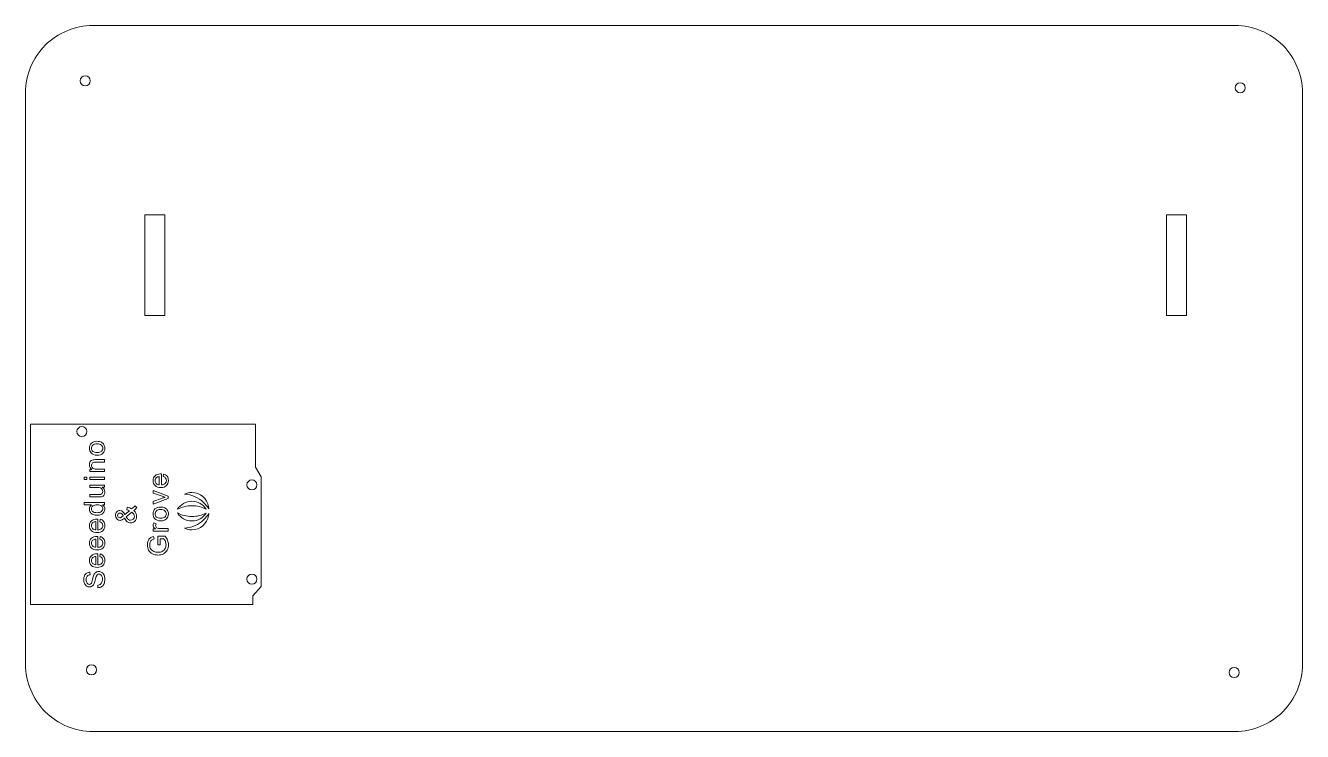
# Model space of a CAD drawing. Header units: millimetres. Extents: x -536 to 886, y 98 to 503.
# Drawn here: x 506.2 to 886.2, y 221.1 to 431.1 of the extents above; entities that cross this region are included whole.
import ezdxf

# ---------------------------------------------------------------- set-up
doc = ezdxf.new("R2010")
doc.units = ezdxf.units.MM
doc.header["$MEASUREMENT"] = 0
doc.layers.add('layer 1', color=7, linetype='Continuous')

msp = doc.modelspace()

# ---------------------------------------------------------------- linework, layer by layer
at = {"layer": 'layer 1', "lineweight": 9}
for points, knots in [([(526.21, 221.1), (526.21, 221.1), (866.21, 221.1), (866.21, 221.1), (866.21, 221.1), (871.52, 221.1), (876.61, 223.22), (880.36, 226.97), (880.36, 226.97), (884.11, 230.73), (886.21, 235.79), (886.21, 241.1), (886.21, 241.1), (886.21, 241.1), (886.21, 411.1), (886.21, 411.1), (886.21, 411.1), (886.21, 416.41), (884.1, 421.5), (880.34, 425.25), (880.34, 425.25), (876.58, 429), (871.52, 431.1), (866.21, 431.1), (866.21, 431.1), (866.21, 431.1), (526.21, 431.1), (526.21, 431.1), (526.21, 431.1), (520.9, 431.1), (515.81, 428.99), (512.06, 425.23), (512.06, 425.23), (508.31, 421.48), (506.21, 416.41), (506.21, 411.1), (506.21, 411.1), (506.21, 411.1), (506.21, 241.1), (506.21, 241.1), (506.21, 241.1), (506.21, 235.79), (508.33, 230.7), (512.08, 226.95), (512.08, 226.95), (515.84, 223.2), (520.9, 221.1), (526.21, 221.1)], [0, 0, 0, 0, 0.083333, 0.083333, 0.083333, 0.083333, 0.166667, 0.166667, 0.166667, 0.166667, 0.25, 0.25, 0.25, 0.25, 0.333333, 0.333333, 0.333333, 0.333333, 0.416667, 0.416667, 0.416667, 0.416667, 0.5, 0.5, 0.5, 0.5, 0.583333, 0.583333, 0.583333, 0.583333, 0.666667, 0.666667, 0.666667, 0.666667, 0.75, 0.75, 0.75, 0.75, 0.833333, 0.833333, 0.833333, 0.833333, 0.916667, 0.916667, 0.916667, 0.916667, 1, 1, 1, 1]), ([(523.98, 416.14), (523.15, 416.14), (522.48, 415.47), (522.48, 414.64), (522.48, 414.64), (522.48, 413.81), (523.15, 413.14), (523.98, 413.14), (523.98, 413.14), (524.81, 413.14), (525.48, 413.81), (525.48, 414.64), (525.48, 414.64), (525.48, 415.47), (524.81, 416.14), (523.98, 416.14)], [0, 0, 0, 0, 0.25, 0.25, 0.25, 0.25, 0.5, 0.5, 0.5, 0.5, 0.75, 0.75, 0.75, 0.75, 1, 1, 1, 1]), ([(867.71, 414.1), (866.88, 414.1), (866.21, 413.43), (866.21, 412.6), (866.21, 412.6), (866.21, 411.77), (866.88, 411.1), (867.71, 411.1), (867.71, 411.1), (868.54, 411.1), (869.21, 411.77), (869.21, 412.6), (869.21, 412.6), (869.21, 413.43), (868.54, 414.1), (867.71, 414.1)], [0, 0, 0, 0, 0.25, 0.25, 0.25, 0.25, 0.5, 0.5, 0.5, 0.5, 0.75, 0.75, 0.75, 0.75, 1, 1, 1, 1]), ([(541.71, 374.8), (541.71, 374.8), (541.71, 344.8), (541.71, 344.8), (541.71, 344.8), (541.71, 344.8), (547.71, 344.8), (547.71, 344.8), (547.71, 344.8), (547.71, 344.8), (547.71, 374.8), (547.71, 374.8), (547.71, 374.8), (547.71, 374.8), (541.71, 374.8), (541.71, 374.8)], [0, 0, 0, 0, 0.25, 0.25, 0.25, 0.25, 0.5, 0.5, 0.5, 0.5, 0.75, 0.75, 0.75, 0.75, 1, 1, 1, 1]), ([(845.71, 374.8), (845.71, 374.8), (845.71, 344.8), (845.71, 344.8), (845.71, 344.8), (845.71, 344.8), (851.71, 344.8), (851.71, 344.8), (851.71, 344.8), (851.71, 344.8), (851.71, 374.8), (851.71, 374.8), (851.71, 374.8), (851.71, 374.8), (845.71, 374.8), (845.71, 374.8)], [0, 0, 0, 0, 0.25, 0.25, 0.25, 0.25, 0.5, 0.5, 0.5, 0.5, 0.75, 0.75, 0.75, 0.75, 1, 1, 1, 1]), ([(525.85, 240.92), (525.02, 240.92), (524.35, 240.25), (524.35, 239.42), (524.35, 239.42), (524.35, 238.59), (525.02, 237.92), (525.85, 237.92), (525.85, 237.92), (526.68, 237.92), (527.35, 238.59), (527.35, 239.42), (527.35, 239.42), (527.35, 240.25), (526.68, 240.92), (525.85, 240.92)], [0, 0, 0, 0, 0.25, 0.25, 0.25, 0.25, 0.5, 0.5, 0.5, 0.5, 0.75, 0.75, 0.75, 0.75, 1, 1, 1, 1]), ([(865.88, 240.13), (865.05, 240.13), (864.38, 239.46), (864.38, 238.63), (864.38, 238.63), (864.38, 237.8), (865.05, 237.13), (865.88, 237.13), (865.88, 237.13), (866.71, 237.13), (867.38, 237.8), (867.38, 238.63), (867.38, 238.63), (867.38, 239.46), (866.71, 240.13), (865.88, 240.13)], [0, 0, 0, 0, 0.25, 0.25, 0.25, 0.25, 0.5, 0.5, 0.5, 0.5, 0.75, 0.75, 0.75, 0.75, 1, 1, 1, 1])]:
    msp.add_open_spline(points, degree=3, knots=knots, dxfattribs=at)
at = {"layer": 'layer 1', "color": 22, "lineweight": 9}
for points, knots in [([(507.66, 258.84), (507.66, 258.84), (573.86, 258.84), (573.86, 258.84), (573.86, 258.84), (573.86, 258.84), (573.86, 261.4), (573.86, 261.4), (573.86, 261.4), (573.86, 261.4), (576.35, 264.23), (576.35, 264.23), (576.35, 264.23), (576.35, 264.23), (576.35, 296.85), (576.35, 296.85), (576.35, 296.85), (576.35, 296.85), (574.68, 299.7), (574.68, 299.7), (574.68, 299.7), (574.68, 299.7), (574.68, 312.54), (574.68, 312.54), (574.68, 312.54), (574.68, 312.54), (507.66, 312.54), (507.66, 312.54), (507.66, 312.54), (507.66, 312.54), (507.66, 258.84), (507.66, 258.84)], [0, 0, 0, 0, 0.125, 0.125, 0.125, 0.125, 0.25, 0.25, 0.25, 0.25, 0.375, 0.375, 0.375, 0.375, 0.5, 0.5, 0.5, 0.5, 0.625, 0.625, 0.625, 0.625, 0.75, 0.75, 0.75, 0.75, 0.875, 0.875, 0.875, 0.875, 1, 1, 1, 1]), ([(527.51, 303.29), (526.7, 303.29), (526.1, 303.52), (525.71, 303.97), (525.71, 303.97), (525.38, 304.35), (525.22, 304.81), (525.22, 305.35), (525.22, 305.35), (525.22, 305.96), (525.42, 306.45), (525.81, 306.83), (525.81, 306.83), (526.21, 307.22), (526.75, 307.41), (527.45, 307.41), (527.45, 307.41), (528.01, 307.41), (528.46, 307.32), (528.78, 307.15), (528.78, 307.15), (529.1, 306.98), (529.35, 306.74), (529.53, 306.41), (529.53, 306.41), (529.71, 306.09), (529.8, 305.74), (529.8, 305.35), (529.8, 305.35), (529.8, 304.74), (529.6, 304.24), (529.21, 303.86), (529.21, 303.86), (528.82, 303.48), (528.25, 303.29), (527.51, 303.29)], [0, 0, 0, 0, 0.111111, 0.111111, 0.111111, 0.111111, 0.222222, 0.222222, 0.222222, 0.222222, 0.333333, 0.333333, 0.333333, 0.333333, 0.444444, 0.444444, 0.444444, 0.444444, 0.555556, 0.555556, 0.555556, 0.555556, 0.666667, 0.666667, 0.666667, 0.666667, 0.777778, 0.777778, 0.777778, 0.777778, 0.888889, 0.888889, 0.888889, 0.888889, 1, 1, 1, 1]), ([(527.51, 304.06), (528.07, 304.06), (528.49, 304.18), (528.77, 304.42), (528.77, 304.42), (529.05, 304.67), (529.19, 304.98), (529.19, 305.35), (529.19, 305.35), (529.19, 305.72), (529.05, 306.03), (528.77, 306.28), (528.77, 306.28), (528.49, 306.52), (528.06, 306.65), (527.49, 306.65), (527.49, 306.65), (526.95, 306.65), (526.54, 306.52), (526.26, 306.28), (526.26, 306.28), (525.98, 306.03), (525.84, 305.72), (525.84, 305.35), (525.84, 305.35), (525.84, 304.98), (525.98, 304.67), (526.25, 304.42), (526.25, 304.42), (526.53, 304.18), (526.95, 304.06), (527.51, 304.06)], [0, 0, 0, 0, 0.125, 0.125, 0.125, 0.125, 0.25, 0.25, 0.25, 0.25, 0.375, 0.375, 0.375, 0.375, 0.5, 0.5, 0.5, 0.5, 0.625, 0.625, 0.625, 0.625, 0.75, 0.75, 0.75, 0.75, 0.875, 0.875, 0.875, 0.875, 1, 1, 1, 1]), ([(529.71, 298.39), (529.71, 298.39), (525.31, 298.39), (525.31, 298.39), (525.31, 298.39), (525.31, 298.39), (525.31, 299.06), (525.31, 299.06), (525.31, 299.06), (525.31, 299.06), (525.94, 299.06), (525.94, 299.06), (525.94, 299.06), (525.46, 299.38), (525.22, 299.85), (525.22, 300.46), (525.22, 300.46), (525.22, 300.72), (525.27, 300.97), (525.36, 301.19), (525.36, 301.19), (525.46, 301.41), (525.58, 301.58), (525.74, 301.69), (525.74, 301.69), (525.89, 301.8), (526.07, 301.87), (526.29, 301.92), (526.29, 301.92), (526.42, 301.94), (526.67, 301.96), (527.01, 301.96), (527.01, 301.96), (527.01, 301.96), (529.71, 301.96), (529.71, 301.96), (529.71, 301.96), (529.71, 301.96), (529.71, 301.21), (529.71, 301.21), (529.71, 301.21), (529.71, 301.21), (527.04, 301.21), (527.04, 301.21), (527.04, 301.21), (526.73, 301.21), (526.51, 301.19), (526.36, 301.13), (526.36, 301.13), (526.21, 301.07), (526.09, 300.97), (526, 300.82), (526, 300.82), (525.91, 300.67), (525.86, 300.5), (525.86, 300.3), (525.86, 300.3), (525.86, 299.99), (525.96, 299.71), (526.17, 299.48), (526.17, 299.48), (526.37, 299.25), (526.75, 299.14), (527.31, 299.14), (527.31, 299.14), (527.31, 299.14), (529.71, 299.14), (529.71, 299.14), (529.71, 299.14), (529.71, 299.14), (529.71, 298.39), (529.71, 298.39)], [0, 0, 0, 0, 0.055556, 0.055556, 0.055556, 0.055556, 0.111111, 0.111111, 0.111111, 0.111111, 0.166667, 0.166667, 0.166667, 0.166667, 0.222222, 0.222222, 0.222222, 0.222222, 0.277778, 0.277778, 0.277778, 0.277778, 0.333333, 0.333333, 0.333333, 0.333333, 0.388889, 0.388889, 0.388889, 0.388889, 0.444444, 0.444444, 0.444444, 0.444444, 0.5, 0.5, 0.5, 0.5, 0.555556, 0.555556, 0.555556, 0.555556, 0.611111, 0.611111, 0.611111, 0.611111, 0.666667, 0.666667, 0.666667, 0.666667, 0.722222, 0.722222, 0.722222, 0.722222, 0.777778, 0.777778, 0.777778, 0.777778, 0.833333, 0.833333, 0.833333, 0.833333, 0.888889, 0.888889, 0.888889, 0.888889, 0.944444, 0.944444, 0.944444, 0.944444, 1, 1, 1, 1]), ([(524.49, 296.04), (524.49, 296.04), (523.65, 296.04), (523.65, 296.04), (523.65, 296.04), (523.65, 296.04), (523.65, 296.79), (523.65, 296.79), (523.65, 296.79), (523.65, 296.79), (524.49, 296.79), (524.49, 296.79), (524.49, 296.79), (524.49, 296.79), (524.49, 296.04), (524.49, 296.04)], [0, 0, 0, 0, 0.25, 0.25, 0.25, 0.25, 0.5, 0.5, 0.5, 0.5, 0.75, 0.75, 0.75, 0.75, 1, 1, 1, 1]), ([(529.71, 296.04), (529.71, 296.04), (525.31, 296.04), (525.31, 296.04), (525.31, 296.04), (525.31, 296.04), (525.31, 296.79), (525.31, 296.79), (525.31, 296.79), (525.31, 296.79), (529.71, 296.79), (529.71, 296.79), (529.71, 296.79), (529.71, 296.79), (529.71, 296.04), (529.71, 296.04)], [0, 0, 0, 0, 0.25, 0.25, 0.25, 0.25, 0.5, 0.5, 0.5, 0.5, 0.75, 0.75, 0.75, 0.75, 1, 1, 1, 1]), ([(547.2, 296.91), (547.2, 296.91), (547.3, 297.68), (547.3, 297.68), (547.3, 297.68), (547.75, 297.56), (548.1, 297.34), (548.35, 297.01), (548.35, 297.01), (548.59, 296.68), (548.72, 296.27), (548.72, 295.76), (548.72, 295.76), (548.72, 295.12), (548.52, 294.61), (548.13, 294.23), (548.13, 294.23), (547.73, 293.86), (547.18, 293.67), (546.46, 293.67), (546.46, 293.67), (545.73, 293.67), (545.16, 293.86), (544.75, 294.24), (544.75, 294.24), (544.34, 294.62), (544.14, 295.11), (544.14, 295.72), (544.14, 295.72), (544.14, 296.3), (544.34, 296.78), (544.74, 297.15), (544.74, 297.15), (545.14, 297.52), (545.7, 297.71), (546.42, 297.71), (546.42, 297.71), (546.46, 297.71), (546.53, 297.71), (546.62, 297.7), (546.62, 297.7), (546.62, 297.7), (546.62, 294.43), (546.62, 294.43), (546.62, 294.43), (547.1, 294.46), (547.47, 294.6), (547.72, 294.84), (547.72, 294.84), (547.98, 295.09), (548.11, 295.39), (548.11, 295.76), (548.11, 295.76), (548.11, 296.03), (548.04, 296.26), (547.89, 296.45), (547.89, 296.45), (547.75, 296.65), (547.52, 296.8), (547.2, 296.91)], [0, 0, 0, 0, 0.066667, 0.066667, 0.066667, 0.066667, 0.133333, 0.133333, 0.133333, 0.133333, 0.2, 0.2, 0.2, 0.2, 0.266667, 0.266667, 0.266667, 0.266667, 0.333333, 0.333333, 0.333333, 0.333333, 0.4, 0.4, 0.4, 0.4, 0.466667, 0.466667, 0.466667, 0.466667, 0.533333, 0.533333, 0.533333, 0.533333, 0.6, 0.6, 0.6, 0.6, 0.666667, 0.666667, 0.666667, 0.666667, 0.733333, 0.733333, 0.733333, 0.733333, 0.8, 0.8, 0.8, 0.8, 0.866667, 0.866667, 0.866667, 0.866667, 0.933333, 0.933333, 0.933333, 0.933333, 1, 1, 1, 1]), ([(546.01, 294.47), (546.01, 294.47), (546.01, 296.92), (546.01, 296.92), (546.01, 296.92), (545.64, 296.89), (545.36, 296.79), (545.18, 296.64), (545.18, 296.64), (544.89, 296.4), (544.75, 296.1), (544.75, 295.72), (544.75, 295.72), (544.75, 295.38), (544.86, 295.09), (545.09, 294.86), (545.09, 294.86), (545.32, 294.63), (545.63, 294.5), (546.01, 294.47)], [0, 0, 0, 0, 0.2, 0.2, 0.2, 0.2, 0.4, 0.4, 0.4, 0.4, 0.6, 0.6, 0.6, 0.6, 0.8, 0.8, 0.8, 0.8, 1, 1, 1, 1]), ([(529.71, 293.73), (529.71, 293.73), (529.05, 293.73), (529.05, 293.73), (529.05, 293.73), (529.55, 293.39), (529.8, 292.93), (529.8, 292.34), (529.8, 292.34), (529.8, 292.09), (529.75, 291.84), (529.65, 291.62), (529.65, 291.62), (529.55, 291.4), (529.43, 291.23), (529.28, 291.12), (529.28, 291.12), (529.13, 291.01), (528.94, 290.94), (528.73, 290.89), (528.73, 290.89), (528.58, 290.86), (528.35, 290.85), (528.03, 290.85), (528.03, 290.85), (528.03, 290.85), (525.31, 290.85), (525.31, 290.85), (525.31, 290.85), (525.31, 290.85), (525.31, 291.59), (525.31, 291.59), (525.31, 291.59), (525.31, 291.59), (527.74, 291.59), (527.74, 291.59), (527.74, 291.59), (528.13, 291.59), (528.4, 291.61), (528.53, 291.64), (528.53, 291.64), (528.73, 291.68), (528.88, 291.78), (528.99, 291.93), (528.99, 291.93), (529.1, 292.09), (529.16, 292.27), (529.16, 292.49), (529.16, 292.49), (529.16, 292.72), (529.1, 292.93), (528.99, 293.12), (528.99, 293.12), (528.87, 293.32), (528.72, 293.45), (528.52, 293.54), (528.52, 293.54), (528.32, 293.62), (528.04, 293.66), (527.66, 293.66), (527.66, 293.66), (527.66, 293.66), (525.31, 293.66), (525.31, 293.66), (525.31, 293.66), (525.31, 293.66), (525.31, 294.4), (525.31, 294.4), (525.31, 294.4), (525.31, 294.4), (529.71, 294.4), (529.71, 294.4), (529.71, 294.4), (529.71, 294.4), (529.71, 293.73), (529.71, 293.73)], [0, 0, 0, 0, 0.052632, 0.052632, 0.052632, 0.052632, 0.105263, 0.105263, 0.105263, 0.105263, 0.157895, 0.157895, 0.157895, 0.157895, 0.210526, 0.210526, 0.210526, 0.210526, 0.263158, 0.263158, 0.263158, 0.263158, 0.315789, 0.315789, 0.315789, 0.315789, 0.368421, 0.368421, 0.368421, 0.368421, 0.421053, 0.421053, 0.421053, 0.421053, 0.473684, 0.473684, 0.473684, 0.473684, 0.526316, 0.526316, 0.526316, 0.526316, 0.578947, 0.578947, 0.578947, 0.578947, 0.631579, 0.631579, 0.631579, 0.631579, 0.684211, 0.684211, 0.684211, 0.684211, 0.736842, 0.736842, 0.736842, 0.736842, 0.789474, 0.789474, 0.789474, 0.789474, 0.842105, 0.842105, 0.842105, 0.842105, 0.894737, 0.894737, 0.894737, 0.894737, 0.947368, 0.947368, 0.947368, 0.947368, 1, 1, 1, 1]), ([(548.63, 290.41), (548.63, 290.41), (544.23, 288.75), (544.23, 288.75), (544.23, 288.75), (544.23, 288.75), (544.23, 289.55), (544.23, 289.55), (544.23, 289.55), (544.23, 289.55), (546.86, 290.49), (546.86, 290.49), (546.86, 290.49), (547.15, 290.59), (547.44, 290.69), (547.75, 290.77), (547.75, 290.77), (547.52, 290.84), (547.24, 290.93), (546.91, 291.05), (546.91, 291.05), (546.91, 291.05), (544.23, 292.03), (544.23, 292.03), (544.23, 292.03), (544.23, 292.03), (544.23, 292.79), (544.23, 292.79), (544.23, 292.79), (544.23, 292.79), (548.63, 291.13), (548.63, 291.13), (548.63, 291.13), (548.63, 291.13), (548.63, 290.41), (548.63, 290.41)], [0, 0, 0, 0, 0.111111, 0.111111, 0.111111, 0.111111, 0.222222, 0.222222, 0.222222, 0.222222, 0.333333, 0.333333, 0.333333, 0.333333, 0.444444, 0.444444, 0.444444, 0.444444, 0.555556, 0.555556, 0.555556, 0.555556, 0.666667, 0.666667, 0.666667, 0.666667, 0.777778, 0.777778, 0.777778, 0.777778, 0.888889, 0.888889, 0.888889, 0.888889, 1, 1, 1, 1]), ([(529.71, 288.52), (529.71, 288.52), (529.15, 288.52), (529.15, 288.52), (529.15, 288.52), (529.58, 288.24), (529.8, 287.83), (529.8, 287.29), (529.8, 287.29), (529.8, 286.94), (529.7, 286.62), (529.51, 286.33), (529.51, 286.33), (529.32, 286.04), (529.05, 285.81), (528.71, 285.65), (528.71, 285.65), (528.36, 285.49), (527.96, 285.41), (527.51, 285.41), (527.51, 285.41), (527.08, 285.41), (526.68, 285.48), (526.32, 285.62), (526.32, 285.62), (525.97, 285.77), (525.69, 285.99), (525.51, 286.28), (525.51, 286.28), (525.31, 286.57), (525.22, 286.9), (525.22, 287.26), (525.22, 287.26), (525.22, 287.52), (525.28, 287.76), (525.39, 287.97), (525.39, 287.97), (525.5, 288.17), (525.65, 288.34), (525.83, 288.47), (525.83, 288.47), (525.83, 288.47), (523.65, 288.47), (523.65, 288.47), (523.65, 288.47), (523.65, 288.47), (523.65, 289.21), (523.65, 289.21), (523.65, 289.21), (523.65, 289.21), (529.71, 289.21), (529.71, 289.21), (529.71, 289.21), (529.71, 289.21), (529.71, 288.52), (529.71, 288.52)], [0, 0, 0, 0, 0.071429, 0.071429, 0.071429, 0.071429, 0.142857, 0.142857, 0.142857, 0.142857, 0.214286, 0.214286, 0.214286, 0.214286, 0.285714, 0.285714, 0.285714, 0.285714, 0.357143, 0.357143, 0.357143, 0.357143, 0.428571, 0.428571, 0.428571, 0.428571, 0.5, 0.5, 0.5, 0.5, 0.571429, 0.571429, 0.571429, 0.571429, 0.642857, 0.642857, 0.642857, 0.642857, 0.714286, 0.714286, 0.714286, 0.714286, 0.785714, 0.785714, 0.785714, 0.785714, 0.857143, 0.857143, 0.857143, 0.857143, 0.928571, 0.928571, 0.928571, 0.928571, 1, 1, 1, 1]), ([(555.69, 289.56), (553.88, 289.56), (552.29, 288.61), (551.4, 287.18), (551.4, 287.18), (552.69, 287.86), (554.16, 288.24), (555.71, 288.24), (555.71, 288.24), (557.25, 288.24), (558.69, 287.87), (559.96, 287.22), (559.96, 287.22), (559.07, 288.63), (557.49, 289.56), (555.69, 289.56)], [0, 0, 0, 0, 0.25, 0.25, 0.25, 0.25, 0.5, 0.5, 0.5, 0.5, 0.75, 0.75, 0.75, 0.75, 1, 1, 1, 1]), ([(553.52, 291.72), (554.38, 291.66), (555.2, 291.48), (555.97, 291.2), (555.97, 291.2), (557.83, 290.53), (559.42, 289.29), (560.52, 287.68), (560.52, 287.68), (560.55, 287.64), (560.58, 287.59), (560.61, 287.55), (560.61, 287.55), (560.66, 287.47), (560.7, 287.4), (560.75, 287.32), (560.75, 287.32), (560.74, 287.54), (560.73, 287.75), (560.69, 287.96), (560.69, 287.96), (560.3, 290.37), (558.21, 292.21), (555.69, 292.21), (555.69, 292.21), (554.92, 292.21), (554.18, 292.03), (553.52, 291.72)], [0, 0, 0, 0, 0.142857, 0.142857, 0.142857, 0.142857, 0.285714, 0.285714, 0.285714, 0.285714, 0.428571, 0.428571, 0.428571, 0.428571, 0.571429, 0.571429, 0.571429, 0.571429, 0.714286, 0.714286, 0.714286, 0.714286, 0.857143, 0.857143, 0.857143, 0.857143, 1, 1, 1, 1]), ([(527.52, 286.17), (528.08, 286.17), (528.5, 286.29), (528.78, 286.52), (528.78, 286.52), (529.05, 286.76), (529.19, 287.04), (529.19, 287.37), (529.19, 287.37), (529.19, 287.69), (529.06, 287.97), (528.79, 288.2), (528.79, 288.2), (528.53, 288.42), (528.12, 288.54), (527.58, 288.54), (527.58, 288.54), (526.98, 288.54), (526.54, 288.42), (526.26, 288.19), (526.26, 288.19), (525.98, 287.96), (525.84, 287.67), (525.84, 287.33), (525.84, 287.33), (525.84, 287), (525.97, 286.72), (526.24, 286.5), (526.24, 286.5), (526.51, 286.28), (526.94, 286.17), (527.52, 286.17)], [0, 0, 0, 0, 0.125, 0.125, 0.125, 0.125, 0.25, 0.25, 0.25, 0.25, 0.375, 0.375, 0.375, 0.375, 0.5, 0.5, 0.5, 0.5, 0.625, 0.625, 0.625, 0.625, 0.75, 0.75, 0.75, 0.75, 0.875, 0.875, 0.875, 0.875, 1, 1, 1, 1]), ([(538.45, 286.8), (538.72, 286.56), (538.92, 286.29), (539.06, 286), (539.06, 286), (539.19, 285.71), (539.26, 285.4), (539.26, 285.06), (539.26, 285.06), (539.26, 284.44), (539.05, 283.94), (538.63, 283.58), (538.63, 283.58), (538.29, 283.29), (537.91, 283.14), (537.49, 283.14), (537.49, 283.14), (537.12, 283.14), (536.78, 283.26), (536.48, 283.5), (536.48, 283.5), (536.18, 283.74), (535.91, 284.1), (535.69, 284.58), (535.69, 284.58), (535.37, 284.3), (535.12, 284.12), (534.92, 284.03), (534.92, 284.03), (534.73, 283.94), (534.54, 283.89), (534.35, 283.89), (534.35, 283.89), (533.99, 283.89), (533.67, 284.03), (533.41, 284.32), (533.41, 284.32), (533.14, 284.6), (533, 284.96), (533, 285.4), (533, 285.4), (533, 285.81), (533.13, 286.15), (533.38, 286.42), (533.38, 286.42), (533.64, 286.68), (533.94, 286.81), (534.3, 286.81), (534.3, 286.81), (534.88, 286.81), (535.37, 286.43), (535.78, 285.66), (535.78, 285.66), (535.78, 285.66), (537.16, 286.76), (537.16, 286.76), (537.16, 286.76), (536.91, 286.88), (536.63, 286.98), (536.31, 287.05), (536.31, 287.05), (536.31, 287.05), (536.48, 287.82), (536.48, 287.82), (536.48, 287.82), (537.01, 287.69), (537.44, 287.51), (537.78, 287.28), (537.78, 287.28), (538.14, 287.56), (538.45, 287.87), (538.7, 288.23), (538.7, 288.23), (538.7, 288.23), (539.29, 287.73), (539.29, 287.73), (539.29, 287.73), (539.1, 287.43), (538.82, 287.12), (538.45, 286.8)], [0, 0, 0, 0, 0.05, 0.05, 0.05, 0.05, 0.1, 0.1, 0.1, 0.1, 0.15, 0.15, 0.15, 0.15, 0.2, 0.2, 0.2, 0.2, 0.25, 0.25, 0.25, 0.25, 0.3, 0.3, 0.3, 0.3, 0.35, 0.35, 0.35, 0.35, 0.4, 0.4, 0.4, 0.4, 0.45, 0.45, 0.45, 0.45, 0.5, 0.5, 0.5, 0.5, 0.55, 0.55, 0.55, 0.55, 0.6, 0.6, 0.6, 0.6, 0.65, 0.65, 0.65, 0.65, 0.7, 0.7, 0.7, 0.7, 0.75, 0.75, 0.75, 0.75, 0.8, 0.8, 0.8, 0.8, 0.85, 0.85, 0.85, 0.85, 0.9, 0.9, 0.9, 0.9, 0.95, 0.95, 0.95, 0.95, 1, 1, 1, 1]), ([(535.3, 285.28), (535.11, 285.6), (534.94, 285.81), (534.8, 285.91), (534.8, 285.91), (534.65, 286), (534.49, 286.05), (534.32, 286.05), (534.32, 286.05), (534.11, 286.05), (533.94, 285.98), (533.81, 285.85), (533.81, 285.85), (533.68, 285.72), (533.61, 285.56), (533.61, 285.36), (533.61, 285.36), (533.61, 285.16), (533.68, 284.99), (533.81, 284.85), (533.81, 284.85), (533.94, 284.72), (534.1, 284.65), (534.29, 284.65), (534.29, 284.65), (534.38, 284.65), (534.48, 284.68), (534.58, 284.73), (534.58, 284.73), (534.69, 284.77), (534.8, 284.85), (534.91, 284.94), (534.91, 284.94), (534.91, 284.94), (535.3, 285.28), (535.3, 285.28)], [0, 0, 0, 0, 0.111111, 0.111111, 0.111111, 0.111111, 0.222222, 0.222222, 0.222222, 0.222222, 0.333333, 0.333333, 0.333333, 0.333333, 0.444444, 0.444444, 0.444444, 0.444444, 0.555556, 0.555556, 0.555556, 0.555556, 0.666667, 0.666667, 0.666667, 0.666667, 0.777778, 0.777778, 0.777778, 0.777778, 0.888889, 0.888889, 0.888889, 0.888889, 1, 1, 1, 1]), ([(537.87, 286.33), (537.87, 286.33), (536.17, 284.97), (536.17, 284.97), (536.17, 284.97), (536.41, 284.57), (536.63, 284.29), (536.84, 284.15), (536.84, 284.15), (537.04, 284.01), (537.24, 283.94), (537.44, 283.94), (537.44, 283.94), (537.69, 283.94), (537.94, 284.04), (538.2, 284.24), (538.2, 284.24), (538.47, 284.43), (538.6, 284.71), (538.6, 285.06), (538.6, 285.06), (538.6, 285.29), (538.53, 285.52), (538.39, 285.76), (538.39, 285.76), (538.26, 285.99), (538.08, 286.18), (537.87, 286.33)], [0, 0, 0, 0, 0.142857, 0.142857, 0.142857, 0.142857, 0.285714, 0.285714, 0.285714, 0.285714, 0.428571, 0.428571, 0.428571, 0.428571, 0.571429, 0.571429, 0.571429, 0.571429, 0.714286, 0.714286, 0.714286, 0.714286, 0.857143, 0.857143, 0.857143, 0.857143, 1, 1, 1, 1]), ([(546.43, 283.75), (545.62, 283.75), (545.02, 283.98), (544.62, 284.43), (544.62, 284.43), (544.3, 284.81), (544.14, 285.27), (544.14, 285.81), (544.14, 285.81), (544.14, 286.42), (544.34, 286.91), (544.73, 287.29), (544.73, 287.29), (545.12, 287.68), (545.67, 287.87), (546.37, 287.87), (546.37, 287.87), (546.93, 287.87), (547.37, 287.78), (547.7, 287.61), (547.7, 287.61), (548.02, 287.44), (548.27, 287.2), (548.45, 286.87), (548.45, 286.87), (548.63, 286.55), (548.72, 286.2), (548.72, 285.81), (548.72, 285.81), (548.72, 285.2), (548.52, 284.7), (548.13, 284.32), (548.13, 284.32), (547.73, 283.94), (547.17, 283.75), (546.43, 283.75)], [0, 0, 0, 0, 0.111111, 0.111111, 0.111111, 0.111111, 0.222222, 0.222222, 0.222222, 0.222222, 0.333333, 0.333333, 0.333333, 0.333333, 0.444444, 0.444444, 0.444444, 0.444444, 0.555556, 0.555556, 0.555556, 0.555556, 0.666667, 0.666667, 0.666667, 0.666667, 0.777778, 0.777778, 0.777778, 0.777778, 0.888889, 0.888889, 0.888889, 0.888889, 1, 1, 1, 1]), ([(546.43, 284.52), (546.99, 284.52), (547.41, 284.64), (547.69, 284.88), (547.69, 284.88), (547.97, 285.13), (548.11, 285.44), (548.11, 285.81), (548.11, 285.81), (548.11, 286.18), (547.97, 286.49), (547.69, 286.74), (547.69, 286.74), (547.41, 286.98), (546.98, 287.11), (546.41, 287.11), (546.41, 287.11), (545.86, 287.11), (545.45, 286.98), (545.17, 286.73), (545.17, 286.73), (544.9, 286.49), (544.76, 286.18), (544.76, 285.81), (544.76, 285.81), (544.76, 285.44), (544.89, 285.13), (545.17, 284.88), (545.17, 284.88), (545.45, 284.64), (545.87, 284.52), (546.43, 284.52)], [0, 0, 0, 0, 0.125, 0.125, 0.125, 0.125, 0.25, 0.25, 0.25, 0.25, 0.375, 0.375, 0.375, 0.375, 0.5, 0.5, 0.5, 0.5, 0.625, 0.625, 0.625, 0.625, 0.75, 0.75, 0.75, 0.75, 0.875, 0.875, 0.875, 0.875, 1, 1, 1, 1]), ([(555.69, 283.71), (557.49, 283.71), (559.07, 284.65), (559.97, 286.06), (559.97, 286.06), (558.69, 285.41), (557.25, 285.04), (555.71, 285.04), (555.71, 285.04), (554.15, 285.04), (552.68, 285.42), (551.39, 286.1), (551.39, 286.1), (552.28, 284.66), (553.87, 283.71), (555.69, 283.71)], [0, 0, 0, 0, 0.25, 0.25, 0.25, 0.25, 0.5, 0.5, 0.5, 0.5, 0.75, 0.75, 0.75, 0.75, 1, 1, 1, 1]), ([(560.51, 285.58), (559.42, 284), (557.86, 282.76), (556.02, 282.09), (556.02, 282.09), (555.24, 281.81), (554.41, 281.62), (553.55, 281.56), (553.55, 281.56), (554.2, 281.25), (554.92, 281.08), (555.69, 281.08), (555.69, 281.08), (558.21, 281.08), (560.3, 282.92), (560.69, 285.32), (560.69, 285.32), (560.72, 285.53), (560.74, 285.74), (560.75, 285.96), (560.75, 285.96), (560.7, 285.88), (560.66, 285.8), (560.61, 285.73), (560.61, 285.73), (560.57, 285.68), (560.54, 285.63), (560.51, 285.58)], [0, 0, 0, 0, 0.142857, 0.142857, 0.142857, 0.142857, 0.285714, 0.285714, 0.285714, 0.285714, 0.428571, 0.428571, 0.428571, 0.428571, 0.571429, 0.571429, 0.571429, 0.571429, 0.714286, 0.714286, 0.714286, 0.714286, 0.857143, 0.857143, 0.857143, 0.857143, 1, 1, 1, 1]), ([(528.29, 283.5), (528.29, 283.5), (528.39, 284.27), (528.39, 284.27), (528.39, 284.27), (528.83, 284.15), (529.18, 283.93), (529.43, 283.6), (529.43, 283.6), (529.68, 283.27), (529.8, 282.86), (529.8, 282.35), (529.8, 282.35), (529.8, 281.71), (529.6, 281.2), (529.21, 280.82), (529.21, 280.82), (528.81, 280.45), (528.26, 280.26), (527.55, 280.26), (527.55, 280.26), (526.81, 280.26), (526.24, 280.45), (525.83, 280.83), (525.83, 280.83), (525.42, 281.21), (525.22, 281.7), (525.22, 282.31), (525.22, 282.31), (525.22, 282.89), (525.42, 283.37), (525.82, 283.74), (525.82, 283.74), (526.22, 284.11), (526.78, 284.3), (527.5, 284.3), (527.5, 284.3), (527.55, 284.3), (527.61, 284.3), (527.7, 284.29), (527.7, 284.29), (527.7, 284.29), (527.7, 281.02), (527.7, 281.02), (527.7, 281.02), (528.18, 281.05), (528.55, 281.19), (528.81, 281.43), (528.81, 281.43), (529.06, 281.68), (529.19, 281.98), (529.19, 282.35), (529.19, 282.35), (529.19, 282.62), (529.12, 282.85), (528.98, 283.04), (528.98, 283.04), (528.83, 283.24), (528.6, 283.39), (528.29, 283.5)], [0, 0, 0, 0, 0.066667, 0.066667, 0.066667, 0.066667, 0.133333, 0.133333, 0.133333, 0.133333, 0.2, 0.2, 0.2, 0.2, 0.266667, 0.266667, 0.266667, 0.266667, 0.333333, 0.333333, 0.333333, 0.333333, 0.4, 0.4, 0.4, 0.4, 0.466667, 0.466667, 0.466667, 0.466667, 0.533333, 0.533333, 0.533333, 0.533333, 0.6, 0.6, 0.6, 0.6, 0.666667, 0.666667, 0.666667, 0.666667, 0.733333, 0.733333, 0.733333, 0.733333, 0.8, 0.8, 0.8, 0.8, 0.866667, 0.866667, 0.866667, 0.866667, 0.933333, 0.933333, 0.933333, 0.933333, 1, 1, 1, 1]), ([(527.09, 281.06), (527.09, 281.06), (527.09, 283.51), (527.09, 283.51), (527.09, 283.51), (526.72, 283.48), (526.45, 283.38), (526.26, 283.23), (526.26, 283.23), (525.97, 282.99), (525.83, 282.69), (525.83, 282.31), (525.83, 282.31), (525.83, 281.97), (525.94, 281.68), (526.17, 281.45), (526.17, 281.45), (526.4, 281.22), (526.71, 281.09), (527.09, 281.06)], [0, 0, 0, 0, 0.2, 0.2, 0.2, 0.2, 0.4, 0.4, 0.4, 0.4, 0.6, 0.6, 0.6, 0.6, 0.8, 0.8, 0.8, 0.8, 1, 1, 1, 1]), ([(548.63, 280.73), (548.63, 280.73), (544.23, 280.73), (544.23, 280.73), (544.23, 280.73), (544.23, 280.73), (544.23, 281.4), (544.23, 281.4), (544.23, 281.4), (544.23, 281.4), (544.9, 281.4), (544.9, 281.4), (544.9, 281.4), (544.59, 281.57), (544.39, 281.73), (544.29, 281.88), (544.29, 281.88), (544.19, 282.02), (544.14, 282.18), (544.14, 282.36), (544.14, 282.36), (544.14, 282.61), (544.22, 282.86), (544.37, 283.12), (544.37, 283.12), (544.37, 283.12), (545.06, 282.86), (545.06, 282.86), (545.06, 282.86), (544.96, 282.68), (544.91, 282.5), (544.91, 282.32), (544.91, 282.32), (544.91, 282.15), (544.96, 282.01), (545.06, 281.88), (545.06, 281.88), (545.15, 281.75), (545.29, 281.66), (545.46, 281.6), (545.46, 281.6), (545.73, 281.52), (546.01, 281.48), (546.33, 281.48), (546.33, 281.48), (546.33, 281.48), (548.63, 281.48), (548.63, 281.48), (548.63, 281.48), (548.63, 281.48), (548.63, 280.73), (548.63, 280.73)], [0, 0, 0, 0, 0.076923, 0.076923, 0.076923, 0.076923, 0.153846, 0.153846, 0.153846, 0.153846, 0.230769, 0.230769, 0.230769, 0.230769, 0.307692, 0.307692, 0.307692, 0.307692, 0.384615, 0.384615, 0.384615, 0.384615, 0.461538, 0.461538, 0.461538, 0.461538, 0.538462, 0.538462, 0.538462, 0.538462, 0.615385, 0.615385, 0.615385, 0.615385, 0.692308, 0.692308, 0.692308, 0.692308, 0.769231, 0.769231, 0.769231, 0.769231, 0.846154, 0.846154, 0.846154, 0.846154, 0.923077, 0.923077, 0.923077, 0.923077, 1, 1, 1, 1]), ([(528.29, 278.32), (528.29, 278.32), (528.39, 279.09), (528.39, 279.09), (528.39, 279.09), (528.83, 278.97), (529.18, 278.75), (529.43, 278.42), (529.43, 278.42), (529.68, 278.09), (529.8, 277.68), (529.8, 277.17), (529.8, 277.17), (529.8, 276.53), (529.6, 276.02), (529.21, 275.64), (529.21, 275.64), (528.81, 275.27), (528.26, 275.08), (527.55, 275.08), (527.55, 275.08), (526.81, 275.08), (526.24, 275.27), (525.83, 275.65), (525.83, 275.65), (525.42, 276.03), (525.22, 276.52), (525.22, 277.13), (525.22, 277.13), (525.22, 277.71), (525.42, 278.19), (525.82, 278.56), (525.82, 278.56), (526.22, 278.93), (526.78, 279.12), (527.5, 279.12), (527.5, 279.12), (527.55, 279.12), (527.61, 279.12), (527.7, 279.12), (527.7, 279.12), (527.7, 279.12), (527.7, 275.84), (527.7, 275.84), (527.7, 275.84), (528.18, 275.87), (528.55, 276.01), (528.81, 276.25), (528.81, 276.25), (529.06, 276.5), (529.19, 276.8), (529.19, 277.17), (529.19, 277.17), (529.19, 277.44), (529.12, 277.67), (528.98, 277.86), (528.98, 277.86), (528.83, 278.06), (528.6, 278.21), (528.29, 278.32)], [0, 0, 0, 0, 0.066667, 0.066667, 0.066667, 0.066667, 0.133333, 0.133333, 0.133333, 0.133333, 0.2, 0.2, 0.2, 0.2, 0.266667, 0.266667, 0.266667, 0.266667, 0.333333, 0.333333, 0.333333, 0.333333, 0.4, 0.4, 0.4, 0.4, 0.466667, 0.466667, 0.466667, 0.466667, 0.533333, 0.533333, 0.533333, 0.533333, 0.6, 0.6, 0.6, 0.6, 0.666667, 0.666667, 0.666667, 0.666667, 0.733333, 0.733333, 0.733333, 0.733333, 0.8, 0.8, 0.8, 0.8, 0.866667, 0.866667, 0.866667, 0.866667, 0.933333, 0.933333, 0.933333, 0.933333, 1, 1, 1, 1]), ([(527.09, 275.89), (527.09, 275.89), (527.09, 278.33), (527.09, 278.33), (527.09, 278.33), (526.72, 278.3), (526.45, 278.2), (526.26, 278.05), (526.26, 278.05), (525.97, 277.82), (525.83, 277.51), (525.83, 277.13), (525.83, 277.13), (525.83, 276.79), (525.94, 276.5), (526.17, 276.27), (526.17, 276.27), (526.4, 276.04), (526.71, 275.91), (527.09, 275.89)], [0, 0, 0, 0, 0.2, 0.2, 0.2, 0.2, 0.4, 0.4, 0.4, 0.4, 0.6, 0.6, 0.6, 0.6, 0.8, 0.8, 0.8, 0.8, 1, 1, 1, 1]), ([(546.25, 276.62), (546.25, 276.62), (545.53, 276.62), (545.53, 276.62), (545.53, 276.62), (545.53, 276.62), (545.53, 279.18), (545.53, 279.18), (545.53, 279.18), (545.53, 279.18), (547.78, 279.18), (547.78, 279.18), (547.78, 279.18), (548.09, 278.79), (548.33, 278.38), (548.49, 277.96), (548.49, 277.96), (548.65, 277.54), (548.73, 277.11), (548.73, 276.67), (548.73, 276.67), (548.73, 276.08), (548.6, 275.54), (548.34, 275.05), (548.34, 275.05), (548.09, 274.57), (547.72, 274.2), (547.24, 273.95), (547.24, 273.95), (546.76, 273.7), (546.22, 273.58), (545.62, 273.58), (545.62, 273.58), (545.03, 273.58), (544.48, 273.7), (543.97, 273.95), (543.97, 273.95), (543.46, 274.19), (543.08, 274.55), (542.83, 275.01), (542.83, 275.01), (542.59, 275.47), (542.46, 276.01), (542.46, 276.61), (542.46, 276.61), (542.46, 277.05), (542.53, 277.44), (542.67, 277.8), (542.67, 277.8), (542.82, 278.15), (543.01, 278.43), (543.27, 278.63), (543.27, 278.63), (543.52, 278.83), (543.85, 278.99), (544.26, 279.09), (544.26, 279.09), (544.26, 279.09), (544.46, 278.37), (544.46, 278.37), (544.46, 278.37), (544.15, 278.27), (543.91, 278.16), (543.73, 278.03), (543.73, 278.03), (543.55, 277.89), (543.41, 277.7), (543.31, 277.45), (543.31, 277.45), (543.2, 277.2), (543.15, 276.92), (543.15, 276.62), (543.15, 276.62), (543.15, 276.25), (543.2, 275.93), (543.32, 275.67), (543.32, 275.67), (543.43, 275.4), (543.57, 275.18), (543.76, 275.02), (543.76, 275.02), (543.94, 274.86), (544.14, 274.73), (544.36, 274.64), (544.36, 274.64), (544.73, 274.48), (545.14, 274.41), (545.58, 274.41), (545.58, 274.41), (546.12, 274.41), (546.57, 274.5), (546.94, 274.69), (546.94, 274.69), (547.3, 274.87), (547.57, 275.14), (547.75, 275.5), (547.75, 275.5), (547.93, 275.85), (548.02, 276.23), (548.02, 276.63), (548.02, 276.63), (548.02, 276.98), (547.95, 277.31), (547.81, 277.64), (547.81, 277.64), (547.68, 277.97), (547.54, 278.22), (547.38, 278.39), (547.38, 278.39), (547.38, 278.39), (546.25, 278.39), (546.25, 278.39), (546.25, 278.39), (546.25, 278.39), (546.25, 276.62), (546.25, 276.62)], [0, 0, 0, 0, 0.034483, 0.034483, 0.034483, 0.034483, 0.068966, 0.068966, 0.068966, 0.068966, 0.103448, 0.103448, 0.103448, 0.103448, 0.137931, 0.137931, 0.137931, 0.137931, 0.172414, 0.172414, 0.172414, 0.172414, 0.206897, 0.206897, 0.206897, 0.206897, 0.241379, 0.241379, 0.241379, 0.241379, 0.275862, 0.275862, 0.275862, 0.275862, 0.310345, 0.310345, 0.310345, 0.310345, 0.344828, 0.344828, 0.344828, 0.344828, 0.37931, 0.37931, 0.37931, 0.37931, 0.413793, 0.413793, 0.413793, 0.413793, 0.448276, 0.448276, 0.448276, 0.448276, 0.482759, 0.482759, 0.482759, 0.482759, 0.517241, 0.517241, 0.517241, 0.517241, 0.551724, 0.551724, 0.551724, 0.551724, 0.586207, 0.586207, 0.586207, 0.586207, 0.62069, 0.62069, 0.62069, 0.62069, 0.655172, 0.655172, 0.655172, 0.655172, 0.689655, 0.689655, 0.689655, 0.689655, 0.724138, 0.724138, 0.724138, 0.724138, 0.758621, 0.758621, 0.758621, 0.758621, 0.793103, 0.793103, 0.793103, 0.793103, 0.827586, 0.827586, 0.827586, 0.827586, 0.862069, 0.862069, 0.862069, 0.862069, 0.896552, 0.896552, 0.896552, 0.896552, 0.931034, 0.931034, 0.931034, 0.931034, 0.965517, 0.965517, 0.965517, 0.965517, 1, 1, 1, 1]), ([(528.29, 273.14), (528.29, 273.14), (528.39, 273.91), (528.39, 273.91), (528.39, 273.91), (528.83, 273.79), (529.18, 273.57), (529.43, 273.24), (529.43, 273.24), (529.68, 272.92), (529.8, 272.5), (529.8, 271.99), (529.8, 271.99), (529.8, 271.35), (529.6, 270.84), (529.21, 270.46), (529.21, 270.46), (528.81, 270.09), (528.26, 269.9), (527.55, 269.9), (527.55, 269.9), (526.81, 269.9), (526.24, 270.09), (525.83, 270.47), (525.83, 270.47), (525.42, 270.85), (525.22, 271.34), (525.22, 271.95), (525.22, 271.95), (525.22, 272.53), (525.42, 273.01), (525.82, 273.38), (525.82, 273.38), (526.22, 273.75), (526.78, 273.94), (527.5, 273.94), (527.5, 273.94), (527.55, 273.94), (527.61, 273.94), (527.7, 273.94), (527.7, 273.94), (527.7, 273.94), (527.7, 270.66), (527.7, 270.66), (527.7, 270.66), (528.18, 270.69), (528.55, 270.83), (528.81, 271.07), (528.81, 271.07), (529.06, 271.32), (529.19, 271.62), (529.19, 271.99), (529.19, 271.99), (529.19, 272.26), (529.12, 272.49), (528.98, 272.69), (528.98, 272.69), (528.83, 272.88), (528.6, 273.03), (528.29, 273.14)], [0, 0, 0, 0, 0.066667, 0.066667, 0.066667, 0.066667, 0.133333, 0.133333, 0.133333, 0.133333, 0.2, 0.2, 0.2, 0.2, 0.266667, 0.266667, 0.266667, 0.266667, 0.333333, 0.333333, 0.333333, 0.333333, 0.4, 0.4, 0.4, 0.4, 0.466667, 0.466667, 0.466667, 0.466667, 0.533333, 0.533333, 0.533333, 0.533333, 0.6, 0.6, 0.6, 0.6, 0.666667, 0.666667, 0.666667, 0.666667, 0.733333, 0.733333, 0.733333, 0.733333, 0.8, 0.8, 0.8, 0.8, 0.866667, 0.866667, 0.866667, 0.866667, 0.933333, 0.933333, 0.933333, 0.933333, 1, 1, 1, 1]), ([(527.09, 270.71), (527.09, 270.71), (527.09, 273.15), (527.09, 273.15), (527.09, 273.15), (526.72, 273.12), (526.45, 273.03), (526.26, 272.87), (526.26, 272.87), (525.97, 272.64), (525.83, 272.33), (525.83, 271.95), (525.83, 271.95), (525.83, 271.61), (525.94, 271.32), (526.17, 271.09), (526.17, 271.09), (526.4, 270.86), (526.71, 270.73), (527.09, 270.71)], [0, 0, 0, 0, 0.2, 0.2, 0.2, 0.2, 0.4, 0.4, 0.4, 0.4, 0.6, 0.6, 0.6, 0.6, 0.8, 0.8, 0.8, 0.8, 1, 1, 1, 1]), ([(527.76, 263.86), (527.76, 263.86), (527.69, 264.61), (527.69, 264.61), (527.69, 264.61), (528, 264.65), (528.25, 264.73), (528.44, 264.86), (528.44, 264.86), (528.64, 265), (528.8, 265.2), (528.92, 265.47), (528.92, 265.47), (529.04, 265.75), (529.1, 266.06), (529.1, 266.4), (529.1, 266.4), (529.1, 266.71), (529.05, 266.98), (528.96, 267.21), (528.96, 267.21), (528.87, 267.45), (528.74, 267.62), (528.58, 267.74), (528.58, 267.74), (528.43, 267.85), (528.25, 267.91), (528.07, 267.91), (528.07, 267.91), (527.88, 267.91), (527.71, 267.85), (527.57, 267.74), (527.57, 267.74), (527.43, 267.63), (527.31, 267.45), (527.21, 267.2), (527.21, 267.2), (527.15, 267.03), (527.05, 266.67), (526.92, 266.12), (526.92, 266.12), (526.78, 265.56), (526.66, 265.17), (526.54, 264.95), (526.54, 264.95), (526.39, 264.66), (526.2, 264.44), (525.97, 264.3), (525.97, 264.3), (525.75, 264.16), (525.5, 264.09), (525.22, 264.09), (525.22, 264.09), (524.91, 264.09), (524.62, 264.18), (524.36, 264.35), (524.36, 264.35), (524.09, 264.52), (523.89, 264.78), (523.75, 265.11), (523.75, 265.11), (523.61, 265.44), (523.54, 265.81), (523.54, 266.22), (523.54, 266.22), (523.54, 266.67), (523.62, 267.07), (523.76, 267.41), (523.76, 267.41), (523.91, 267.75), (524.12, 268.02), (524.4, 268.2), (524.4, 268.2), (524.68, 268.39), (525, 268.49), (525.36, 268.5), (525.36, 268.5), (525.36, 268.5), (525.42, 267.73), (525.42, 267.73), (525.42, 267.73), (525.03, 267.69), (524.74, 267.55), (524.55, 267.31), (524.55, 267.31), (524.35, 267.07), (524.26, 266.72), (524.26, 266.25), (524.26, 266.25), (524.26, 265.77), (524.34, 265.41), (524.52, 265.19), (524.52, 265.19), (524.7, 264.97), (524.91, 264.86), (525.17, 264.86), (525.17, 264.86), (525.38, 264.86), (525.56, 264.94), (525.7, 265.1), (525.7, 265.1), (525.84, 265.25), (525.99, 265.65), (526.13, 266.3), (526.13, 266.3), (526.28, 266.96), (526.41, 267.4), (526.52, 267.65), (526.52, 267.65), (526.68, 268), (526.89, 268.26), (527.14, 268.43), (527.14, 268.43), (527.39, 268.59), (527.67, 268.68), (528, 268.68), (528, 268.68), (528.32, 268.68), (528.62, 268.59), (528.91, 268.4), (528.91, 268.4), (529.19, 268.22), (529.41, 267.95), (529.57, 267.61), (529.57, 267.61), (529.73, 267.26), (529.81, 266.87), (529.81, 266.44), (529.81, 266.44), (529.81, 265.89), (529.73, 265.43), (529.57, 265.06), (529.57, 265.06), (529.41, 264.69), (529.17, 264.4), (528.85, 264.19), (528.85, 264.19), (528.53, 263.98), (528.17, 263.87), (527.76, 263.86)], [0, 0, 0, 0, 0.028571, 0.028571, 0.028571, 0.028571, 0.057143, 0.057143, 0.057143, 0.057143, 0.085714, 0.085714, 0.085714, 0.085714, 0.114286, 0.114286, 0.114286, 0.114286, 0.142857, 0.142857, 0.142857, 0.142857, 0.171429, 0.171429, 0.171429, 0.171429, 0.2, 0.2, 0.2, 0.2, 0.228571, 0.228571, 0.228571, 0.228571, 0.257143, 0.257143, 0.257143, 0.257143, 0.285714, 0.285714, 0.285714, 0.285714, 0.314286, 0.314286, 0.314286, 0.314286, 0.342857, 0.342857, 0.342857, 0.342857, 0.371429, 0.371429, 0.371429, 0.371429, 0.4, 0.4, 0.4, 0.4, 0.428571, 0.428571, 0.428571, 0.428571, 0.457143, 0.457143, 0.457143, 0.457143, 0.485714, 0.485714, 0.485714, 0.485714, 0.514286, 0.514286, 0.514286, 0.514286, 0.542857, 0.542857, 0.542857, 0.542857, 0.571429, 0.571429, 0.571429, 0.571429, 0.6, 0.6, 0.6, 0.6, 0.628571, 0.628571, 0.628571, 0.628571, 0.657143, 0.657143, 0.657143, 0.657143, 0.685714, 0.685714, 0.685714, 0.685714, 0.714286, 0.714286, 0.714286, 0.714286, 0.742857, 0.742857, 0.742857, 0.742857, 0.771429, 0.771429, 0.771429, 0.771429, 0.8, 0.8, 0.8, 0.8, 0.828571, 0.828571, 0.828571, 0.828571, 0.857143, 0.857143, 0.857143, 0.857143, 0.885714, 0.885714, 0.885714, 0.885714, 0.914286, 0.914286, 0.914286, 0.914286, 0.942857, 0.942857, 0.942857, 0.942857, 0.971429, 0.971429, 0.971429, 0.971429, 1, 1, 1, 1])]:
    msp.add_open_spline(points, degree=3, knots=knots, dxfattribs=at)
at = {"layer": 'layer 1', "color": 250, "lineweight": 9}
for points in [[(522.98, 308.8), (522.15, 308.8), (521.48, 309.47), (521.48, 310.3), (521.48, 310.3), (521.48, 311.13), (522.15, 311.8), (522.98, 311.8), (522.98, 311.8), (523.81, 311.8), (524.48, 311.13), (524.48, 310.3), (524.48, 310.3), (524.48, 309.47), (523.81, 308.8), (522.98, 308.8)], [(573.58, 292.94), (572.76, 292.94), (572.08, 293.61), (572.08, 294.44), (572.08, 294.44), (572.08, 295.27), (572.76, 295.94), (573.58, 295.94), (573.58, 295.94), (574.41, 295.94), (575.08, 295.27), (575.08, 294.44), (575.08, 294.44), (575.08, 293.61), (574.41, 292.94), (573.58, 292.94)], [(573.58, 264.92), (572.76, 264.92), (572.08, 265.59), (572.08, 266.42), (572.08, 266.42), (572.08, 267.25), (572.76, 267.92), (573.58, 267.92), (573.58, 267.92), (574.41, 267.92), (575.08, 267.25), (575.08, 266.42), (575.08, 266.42), (575.08, 265.59), (574.41, 264.92), (573.58, 264.92)]]:
    msp.add_open_spline(points, degree=3, knots=[0, 0, 0, 0, 0.25, 0.25, 0.25, 0.25, 0.5, 0.5, 0.5, 0.5, 0.75, 0.75, 0.75, 0.75, 1, 1, 1, 1], dxfattribs=at)

doc.saveas('drawing.dxf')
